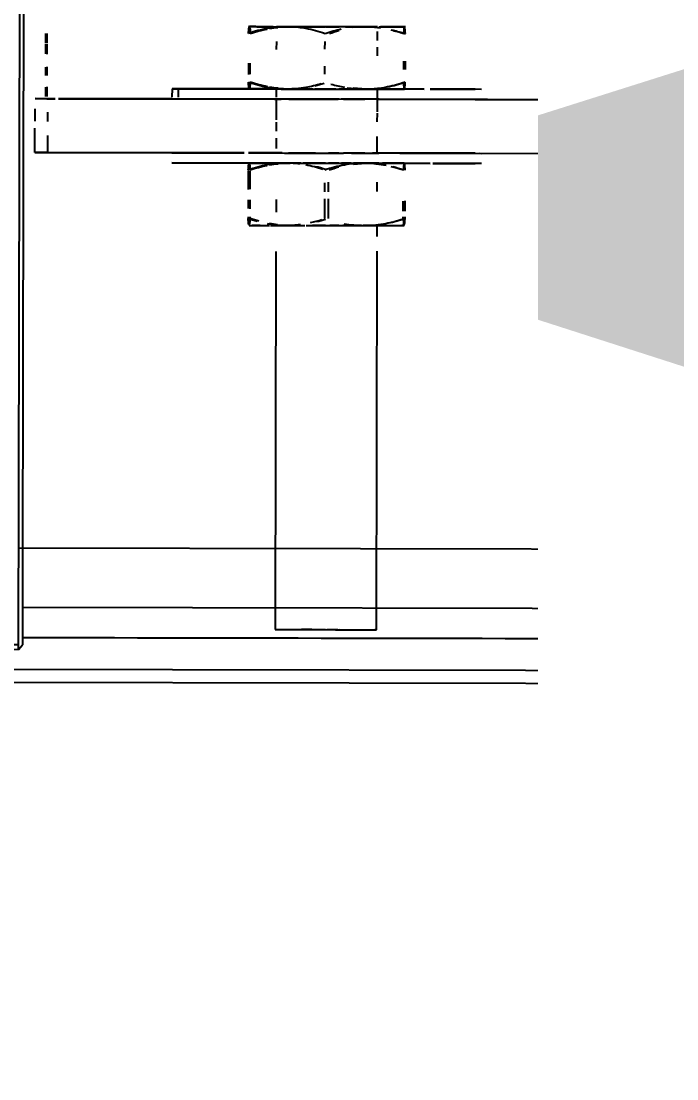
# Model space of a CAD drawing. Header units: metres. Extents: x -354 to -91, y 3 to 562.
# Drawn here: x -270.4336 to -270.2391, y 509.4097 to 509.7238 of the extents above; entities that cross this region are included whole.
import ezdxf

# ---------------------------------------------------------------- set-up
doc = ezdxf.new("R2010")
doc.units = ezdxf.units.M
for name, color, linetype, lineweight in [('A-ANNO-NOTE', 7, 'Continuous', 9), ('A-DETL-GENF', 7, 'Continuous', 9), ('A-GENM', 7, 'Continuous', 25)]:
    doc.layers.add(name, color=color, linetype=linetype, lineweight=lineweight)
doc.styles.add('Arial Narrow', font='ARIALN.TTF', dxfattribs={"height": 0.5})

# ---------------------------------------------------------------- blocks, each defined once
blk = doc.blocks.new('CappingBeam_RS39B_CB01A - CappingBeam_RS39B_CB01A-57939457-DRG-2873034 - CONSTRUCTION SEQUENCE STAGE A8')
at = {"layer": 'A-GENM', "color": 9, "true_color": 0xbebebe}
blk.add_open_spline([(98.7202, 36.09471), (98.75731, 35.95407), (98.79442, 35.81343), (98.83153, 35.6728)], degree=3, dxfattribs=at)
at = {"layer": 'A-GENM', "color": 253, "true_color": 0xa3a3a3}
blk.add_open_spline([(98.7202, 36.09471), (98.75731, 35.95407), (98.79442, 35.81343), (98.83153, 35.6728)], degree=3, dxfattribs=at)
blk = doc.blocks.new('Adaptive point Fascia Panel Bracket - Type T04-V8-DRG-2873034 - CONSTRUCTION SEQUENCE STAGE A8')
at = {"layer": 'A-GENM', "color": 253, "true_color": 0xa3a3a3}
for p, q in [((-1143.57871, 509.71729), (-1143.57871, 509.72007)), ((-1143.57837, 509.72009), (-1143.57837, 509.71729)), ((-1143.51857, 509.72214), (-1143.51801, 509.72213)), ((-1143.51195, 509.72212), (-1143.51857, 509.72214)), ((-1143.51801, 509.72213), (-1143.51015, 509.72212)), ((-1143.5103, 509.72212), (-1143.50986, 509.72212)), ((-1143.51029, 509.72212), (-1143.50813, 509.72212)), ((-1143.49585, 509.7221), (-1143.51015, 509.72212)), ((-1143.50986, 509.72212), (-1143.50844, 509.72212)), ((-1143.50844, 509.72212), (-1143.50612, 509.72211)), ((-1143.50307, 509.72211), (-1143.50612, 509.72211)), ((-1143.50313, 509.72211), (-1143.50571, 509.72211)), ((-1143.50568, 509.72211), (-1143.50311, 509.72211)), ((-1143.50568, 509.72211), (-1143.50307, 509.72211)), ((-1143.50307, 509.72211), (-1143.49948, 509.7221)), ((-1143.50252, 509.72211), (-1143.49951, 509.7221)), ((-1143.50252, 509.72211), (-1143.49948, 509.7221)), ((-1143.49951, 509.7221), (-1143.50252, 509.72211)), ((-1143.49586, 509.7221), (-1143.49889, 509.7221)), ((-1143.49887, 509.7221), (-1143.49586, 509.7221)), ((-1143.49887, 509.7221), (-1143.49585, 509.7221)), ((-1143.49586, 509.7221), (-1143.49887, 509.7221)), ((-1143.48179, 509.72207), (-1143.49585, 509.7221)), ((-1143.49031, 509.72209), (-1143.49578, 509.7221)), ((-1143.49498, 509.72209), (-1143.49171, 509.72209)), ((-1143.49169, 509.72209), (-1143.49481, 509.72209)), ((-1143.49474, 509.72209), (-1143.49172, 509.72209)), ((-1143.48807, 509.72208), (-1143.48491, 509.72208)), ((-1143.48752, 509.72208), (-1143.48491, 509.72208)), ((-1143.48487, 509.72208), (-1143.48752, 509.72208)), ((-1143.48485, 509.72208), (-1143.48747, 509.72208)), ((-1143.48247, 509.72207), (-1143.48491, 509.72208)), ((-1143.48447, 509.72208), (-1143.48215, 509.72207)), ((-1143.48215, 509.72207), (-1143.48447, 509.72208)), ((-1143.4803, 509.72207), (-1143.48215, 509.72207)), ((-1143.4803, 509.72207), (-1143.48089, 509.72207)), ((-1143.4803, 509.71799), (-1143.4803, 509.72074)), ((-1143.47993, 509.72207), (-1143.47258, 509.72205)), ((-1143.47258, 509.72205), (-1143.47936, 509.72207)), ((-1143.47514, 509.72206), (-1143.47869, 509.72206)), ((-1143.47321, 509.72206), (-1143.47562, 509.72206)), ((-1143.47296, 509.72205), (-1143.47514, 509.72206)), ((-1143.4723, 509.72205), (-1143.47321, 509.72206)), ((-1143.4723, 509.72205), (-1143.47296, 509.72205)), ((-1143.47202, 509.72205), (-1143.47258, 509.72205)), ((-1143.57872, 509.71403), (-1143.57871, 509.71706)), ((-1143.57837, 509.71706), (-1143.57838, 509.71401)), ((-1143.5103, 509.7177), (-1143.51031, 509.71534)), ((-1143.49587, 509.7154), (-1143.49586, 509.71774)), ((-1143.48031, 509.7135), (-1143.48031, 509.71602)), ((-1143.51859, 509.7113), (-1143.5186, 509.70791)), ((-1143.51804, 509.70799), (-1143.51803, 509.71128)), ((-1143.49588, 509.70804), (-1143.49587, 509.71037)), ((-1143.4726, 509.71184), (-1143.4726, 509.70942)), ((-1143.47204, 509.71184), (-1143.47204, 509.70939)), ((-1143.57873, 509.70759), (-1143.57872, 509.71011)), ((-1143.57839, 509.71016), (-1143.57839, 509.70759)), ((-1143.57874, 509.70137), (-1143.57873, 509.70419)), ((-1143.5784, 509.70424), (-1143.5784, 509.7014)), ((-1143.54126, 509.70368), (-1143.54127, 509.70121)), ((-1143.54126, 509.70368), (-1143.46645, 509.70354)), ((-1143.53937, 509.70367), (-1143.54126, 509.70368)), ((-1143.53938, 509.70121), (-1143.53937, 509.70367)), ((-1143.50975, 509.70362), (-1143.53937, 509.70367)), ((-1143.51833, 509.70364), (-1143.51767, 509.70363)), ((-1143.51832, 509.70364), (-1143.51742, 509.70363)), ((-1143.51193, 509.70362), (-1143.50724, 509.70362)), ((-1143.51083, 509.70362), (-1143.50891, 509.70362)), ((-1143.51083, 509.70362), (-1143.51021, 509.70362)), ((-1143.50973, 509.70362), (-1143.51033, 509.70362)), ((-1143.50616, 509.70361), (-1143.51033, 509.70362)), ((-1143.51033, 509.70362), (-1143.51033, 509.70116)), ((-1143.50816, 509.70362), (-1143.50973, 509.70362)), ((-1143.50724, 509.70362), (-1143.50175, 509.70361)), ((-1143.50652, 509.70361), (-1143.50336, 509.70361)), ((-1143.5031, 509.70361), (-1143.50616, 509.70361)), ((-1143.50574, 509.70361), (-1143.50313, 509.70361)), ((-1143.5031, 509.70361), (-1143.50571, 509.70361)), ((-1143.50314, 509.70361), (-1143.50571, 509.70361)), ((-1143.50336, 509.70361), (-1143.49965, 509.7036)), ((-1143.49951, 509.7036), (-1143.5031, 509.70361)), ((-1143.50257, 509.70361), (-1143.49953, 509.7036)), ((-1143.49951, 509.7036), (-1143.50255, 509.70361)), ((-1143.50175, 509.70361), (-1143.49581, 509.7036)), ((-1143.49564, 509.70359), (-1143.49891, 509.7036)), ((-1143.49565, 509.70359), (-1143.49891, 509.7036)), ((-1143.49581, 509.7036), (-1143.48984, 509.70358)), ((-1143.4927, 509.70359), (-1143.49564, 509.70359)), ((-1143.4881, 509.70358), (-1143.49175, 509.70359)), ((-1143.4881, 509.70358), (-1143.49114, 509.70359)), ((-1143.48984, 509.70358), (-1143.48425, 509.70357)), ((-1143.48495, 509.70358), (-1143.4881, 509.70358)), ((-1143.48495, 509.70358), (-1143.48756, 509.70358)), ((-1143.4825, 509.70357), (-1143.48495, 509.70358)), ((-1143.4846, 509.70358), (-1143.48207, 509.70357)), ((-1143.48218, 509.70357), (-1143.4845, 509.70358)), ((-1143.48033, 509.70357), (-1143.4825, 509.70357)), ((-1143.48076, 509.70357), (-1143.48218, 509.70357)), ((-1143.48033, 509.70357), (-1143.48076, 509.70357)), ((-1143.46645, 509.70354), (-1143.48033, 509.70357)), ((-1143.48033, 509.70057), (-1143.48033, 509.70357)), ((-1143.48028, 509.70357), (-1143.47983, 509.70357)), ((-1143.47941, 509.70357), (-1143.47566, 509.70356)), ((-1143.47566, 509.70356), (-1143.47324, 509.70356)), ((-1143.47517, 509.70356), (-1143.47299, 509.70355)), ((-1143.47324, 509.70356), (-1143.47233, 509.70355)), ((-1143.46468, 509.70354), (-1143.45128, 509.70352)), ((-1143.45128, 509.70352), (-1143.46468, 509.70354)), ((-1143.44939, 509.70351), (-1143.45128, 509.70352)), ((-1143.58189, 509.70075), (-1143.57819, 509.70074)), ((-1143.57592, 509.70074), (-1143.58189, 509.70075)), ((-1143.5784, 509.70074), (-1143.57874, 509.70074)), ((-1143.57592, 509.70074), (-1143.57874, 509.70074)), ((-1143.5784, 509.70074), (-1143.57592, 509.70074)), ((-1143.54127, 509.70068), (-1143.57493, 509.70074)), ((-1143.57493, 509.70074), (-1143.54127, 509.70068)), ((-1143.26196, 509.70018), (-1143.57493, 509.70074)), ((-1143.54127, 509.70068), (-1143.57493, 509.70074)), ((-1143.50973, 509.70062), (-1143.54127, 509.70068)), ((-1143.54127, 509.70068), (-1143.50973, 509.70062)), ((-1143.54127, 509.70068), (-1143.53938, 509.70067)), ((-1143.45129, 509.70052), (-1143.54127, 509.70068)), ((-1143.50973, 509.70062), (-1143.54127, 509.70068)), ((-1143.53938, 509.70067), (-1143.50973, 509.70062)), ((-1143.51022, 509.70062), (-1143.51083, 509.70062)), ((-1143.51033, 509.70018), (-1143.51035, 509.69445)), ((-1143.50859, 509.70062), (-1143.51022, 509.70062)), ((-1143.50663, 509.70061), (-1143.50604, 509.70061)), ((-1143.50527, 509.70061), (-1143.50357, 509.70061)), ((-1143.50133, 509.70061), (-1143.4987, 509.7006)), ((-1143.49164, 509.70059), (-1143.49966, 509.7006)), ((-1143.4987, 509.7006), (-1143.49586, 509.7006)), ((-1143.49197, 509.70059), (-1143.49481, 509.70059)), ((-1143.49481, 509.70059), (-1143.49197, 509.70059)), ((-1143.49481, 509.70059), (-1143.49197, 509.70059)), ((-1143.49197, 509.70059), (-1143.49481, 509.70059)), ((-1143.48208, 509.70057), (-1143.49111, 509.70059)), ((-1143.49033, 509.70059), (-1143.48802, 509.70058)), ((-1143.48802, 509.70058), (-1143.48622, 509.70058)), ((-1143.4871, 509.70058), (-1143.4854, 509.70058)), ((-1143.48622, 509.70058), (-1143.48507, 509.70058)), ((-1143.4854, 509.70058), (-1143.48436, 509.70057)), ((-1143.48507, 509.70058), (-1143.48463, 509.70058)), ((-1143.48404, 509.70057), (-1143.48463, 509.70058)), ((-1143.48436, 509.70057), (-1143.48404, 509.70057)), ((-1143.47984, 509.70057), (-1143.48208, 509.70057)), ((-1143.45129, 509.70052), (-1143.48034, 509.70057)), ((-1143.48034, 509.70057), (-1143.45129, 509.70052)), ((-1143.48034, 509.70057), (-1143.45129, 509.70052)), ((-1143.45129, 509.70052), (-1143.48034, 509.70057)), ((-1143.48034, 509.69679), (-1143.48033, 509.70031)), ((-1143.39164, 509.70041), (-1143.45129, 509.70052)), ((-1143.45129, 509.70052), (-1143.39164, 509.70041)), ((-1143.4494, 509.70051), (-1143.45129, 509.70052)), ((-1143.39164, 509.70041), (-1143.45129, 509.70052)), ((-1143.5819, 509.69408), (-1143.5819, 509.69776)), ((-1143.5782, 509.69677), (-1143.57821, 509.69396)), ((-1143.48035, 509.69385), (-1143.48034, 509.69643)), ((-1143.58192, 509.68475), (-1143.58191, 509.69198)), ((-1143.51035, 509.69375), (-1143.51035, 509.69112)), ((-1143.57821, 509.68984), (-1143.57822, 509.68474)), ((-1143.51035, 509.68899), (-1143.51036, 509.68599)), ((-1143.48036, 509.68457), (-1143.48035, 509.68947)), ((-1143.57822, 509.68474), (-1143.58192, 509.68475)), ((-1143.58192, 509.68475), (-1143.5198, 509.68464)), ((-1143.5413, 509.68468), (-1143.57811, 509.68474)), ((-1143.5413, 509.68468), (-1143.5198, 509.68464)), ((-1143.53941, 509.68467), (-1143.5413, 509.68468)), ((-1143.5198, 509.68464), (-1143.5413, 509.68468)), ((-1143.5198, 509.68464), (-1143.53941, 509.68467)), ((-1143.51853, 509.68464), (-1143.45132, 509.68452)), ((-1143.50963, 509.68462), (-1143.51853, 509.68464)), ((-1143.50963, 509.68462), (-1143.51853, 509.68464)), ((-1143.51853, 509.68464), (-1143.26199, 509.68418)), ((-1143.50607, 509.68461), (-1143.50665, 509.68461)), ((-1143.50655, 509.68461), (-1143.49969, 509.6846)), ((-1143.50559, 509.68461), (-1143.50316, 509.68461)), ((-1143.5036, 509.68461), (-1143.5053, 509.68461)), ((-1143.5024, 509.68461), (-1143.49957, 509.6846)), ((-1143.49873, 509.6846), (-1143.50136, 509.68461)), ((-1143.49969, 509.6846), (-1143.49167, 509.68459)), ((-1143.49874, 509.6846), (-1143.49568, 509.68459)), ((-1143.492, 509.68459), (-1143.49484, 509.68459)), ((-1143.492, 509.68459), (-1143.49484, 509.68459)), ((-1143.492, 509.68459), (-1143.49484, 509.68459)), ((-1143.48804, 509.68458), (-1143.49036, 509.68459)), ((-1143.48713, 509.68458), (-1143.48937, 509.68458)), ((-1143.48543, 509.68458), (-1143.48713, 509.68458)), ((-1143.48466, 509.68458), (-1143.48509, 509.68458)), ((-1143.48466, 509.68458), (-1143.48407, 509.68457)), ((-1143.48407, 509.68457), (-1143.48439, 509.68457)), ((-1143.45132, 509.68452), (-1143.48037, 509.68457)), ((-1143.45132, 509.68452), (-1143.48037, 509.68457)), ((-1143.48031, 509.68457), (-1143.47986, 509.68457)), ((-1143.45132, 509.68452), (-1143.44943, 509.68451)), ((-1143.39133, 509.68441), (-1143.45, 509.68451)), ((-1143.41138, 509.68445), (-1143.42938, 509.68448)), ((-1143.41138, 509.68445), (-1143.42938, 509.68448)), ((-1143.42057, 509.68446), (-1143.42019, 509.68446)), ((-1143.5413, 509.68168), (-1143.53941, 509.68167)), ((-1143.46468, 509.68154), (-1143.5413, 509.68168)), ((-1143.53941, 509.68167), (-1143.50977, 509.68162)), ((-1143.51865, 509.6794), (-1143.51866, 509.67378)), ((-1143.5181, 509.67389), (-1143.51809, 509.67935)), ((-1143.51025, 509.68162), (-1143.51086, 509.68162)), ((-1143.51037, 509.68162), (-1143.50851, 509.68162)), ((-1143.51036, 509.68162), (-1143.50977, 509.68162)), ((-1143.50851, 509.68162), (-1143.5062, 509.68161)), ((-1143.49957, 509.6816), (-1143.50235, 509.68161)), ((-1143.50234, 509.68161), (-1143.49958, 509.6816)), ((-1143.50233, 509.68161), (-1143.49955, 509.6816)), ((-1143.49569, 509.68159), (-1143.49969, 509.6816)), ((-1143.49569, 509.68159), (-1143.4987, 509.6816)), ((-1143.49868, 509.6816), (-1143.49568, 509.68159)), ((-1143.49569, 509.68159), (-1143.49868, 509.6816)), ((-1143.4948, 509.68159), (-1143.49179, 509.68159)), ((-1143.49178, 509.68159), (-1143.4948, 509.68159)), ((-1143.49176, 509.68159), (-1143.4948, 509.68159)), ((-1143.49097, 509.68159), (-1143.48814, 509.68158)), ((-1143.4881, 509.68158), (-1143.49096, 509.68159)), ((-1143.49095, 509.68159), (-1143.48811, 509.68158)), ((-1143.48743, 509.68158), (-1143.48499, 509.68158)), ((-1143.48741, 509.68158), (-1143.48495, 509.68158)), ((-1143.48492, 509.68158), (-1143.48737, 509.68158)), ((-1143.48492, 509.68158), (-1143.48734, 509.68158)), ((-1143.47987, 509.68157), (-1143.48211, 509.68157)), ((-1143.48032, 509.68157), (-1143.48178, 509.68157)), ((-1143.4808, 509.68157), (-1143.46468, 509.68154)), ((-1143.47987, 509.68157), (-1143.48032, 509.68157)), ((-1143.47237, 509.68155), (-1143.47877, 509.68156)), ((-1143.4639, 509.68154), (-1143.45132, 509.68152)), ((-1143.45132, 509.68152), (-1143.4639, 509.68154)), ((-1143.44943, 509.68151), (-1143.45132, 509.68152)), ((-1143.49482, 509.67311), (-1143.49482, 509.67595)), ((-1143.48038, 509.6732), (-1143.48038, 509.67592)), ((-1143.49594, 509.6731), (-1143.49594, 509.67578)), ((-1143.51866, 509.67074), (-1143.51867, 509.66814)), ((-1143.51811, 509.66802), (-1143.5181, 509.67075)), ((-1143.51039, 509.67084), (-1143.51039, 509.66704)), ((-1143.49595, 509.66567), (-1143.49594, 509.67102)), ((-1143.49484, 509.66515), (-1143.49483, 509.67103)), ((-1143.47268, 509.66731), (-1143.47267, 509.67031)), ((-1143.47212, 509.66739), (-1143.47211, 509.67046)), ((-1143.51867, 509.66567), (-1143.51867, 509.66519)), ((-1143.51811, 509.66519), (-1143.51811, 509.66567)), ((-1143.49596, 509.66515), (-1143.49595, 509.66567)), ((-1143.47268, 509.66511), (-1143.47268, 509.66567)), ((-1143.47212, 509.66511), (-1143.47212, 509.66567)), ((-1143.5184, 509.66314), (-1143.51749, 509.66313)), ((-1143.51556, 509.66313), (-1143.51238, 509.66312)), ((-1143.51507, 509.66313), (-1143.51245, 509.66312)), ((-1143.50623, 509.66311), (-1143.5104, 509.66312)), ((-1143.50732, 509.66312), (-1143.50183, 509.66311)), ((-1143.50317, 509.66311), (-1143.50623, 509.66311)), ((-1143.49572, 509.66309), (-1143.49959, 509.6631)), ((-1143.49833, 509.6631), (-1143.49572, 509.66309)), ((-1143.49572, 509.66309), (-1143.49832, 509.6631)), ((-1143.49588, 509.6631), (-1143.48992, 509.66308)), ((-1143.49443, 509.66309), (-1143.49179, 509.66309)), ((-1143.48992, 509.66308), (-1143.48432, 509.66307)), ((-1143.48502, 509.66308), (-1143.48818, 509.66308)), ((-1143.48403, 509.66307), (-1143.47948, 509.66307)), ((-1143.48041, 509.65982), (-1143.4804, 509.66292)), ((-1143.4788, 509.66306), (-1143.47525, 509.66306)), ((-1143.47573, 509.66306), (-1143.47331, 509.66306)), ((-1143.47525, 509.66306), (-1143.47306, 509.66305)), ((-1143.51041, 509.65532), (-1143.51061, 509.54312)), ((-1143.48061, 509.54307), (-1143.48041, 509.6555)), ((-1143.51061, 509.54312), (-1143.51002, 509.54312)), ((-1143.51002, 509.54312), (-1143.50844, 509.54312)), ((-1143.506, 509.54311), (-1143.50343, 509.54311)), ((-1143.49919, 509.5431), (-1143.49593, 509.5431)), ((-1143.4953, 509.54309), (-1143.49202, 509.54309)), ((-1143.49143, 509.54309), (-1143.48836, 509.54308)), ((-1143.48784, 509.54308), (-1143.48519, 509.54308)), ((-1143.48479, 509.54308), (-1143.48247, 509.54307)), ((-1143.48247, 509.54307), (-1143.48105, 509.54307))]:
    blk.add_line(p, q, dxfattribs=at)
for centre, major_axis, start_param, end_param in [((-1143.4953, 509.72209), (-0.023, 0.00004), 6.283184, 6.523973), ((-1143.4953, 509.72209), (-0.023, 0.00004), 6.000373, 6.262171), ((-1143.4953, 509.72209), (-0.023, 0.00004), 0.240786, 0.502585), ((-1143.4953, 509.72209), (-0.023, 0.00004), 5.738573, 6.000374), ((-1143.4953, 509.72209), (-0.023, 0.00004), 0.502586, 0.764384), ((-1143.4953, 509.72209), (-0.023, 0.00004), 5.476774, 5.738576), ((-1143.4953, 509.72209), (-0.015, 0.00003), 0, 0.240786), ((-1143.4953, 509.72209), (-0.015, 0.00003), 5.738573, 6.262176), ((-1143.4953, 509.72209), (-0.023, 0.00004), 0.861896, 1.026186), ((-1143.4953, 509.72209), (-0.015, 0.00003), 0.240786, 0.502585), ((-1143.4953, 509.72209), (-0.015, 0.00003), 0.502586, 0.764383), ((-1143.4953, 509.72209), (-0.023, 0.00004), 1.026185, 1.287984), ((-1143.4953, 509.72209), (-0.015, 0.00003), 0.764379, 1.026185), ((-1143.4953, 509.72209), (-0.015, 0.00003), 5.260258, 5.476773), ((-1143.4953, 509.72209), (-0.015, 0.00003), 1.026185, 1.287982), ((-1143.4953, 509.72209), (-0.023, 0.00004), 1.287984, 1.546485), ((-1143.4953, 509.72209), (-0.015, 0.00003), 1.287983, 1.533358), ((-1143.4953, 509.72209), (-0.015, 0.00003), 1.287984, 1.533358), ((-1143.4953, 509.72209), (-0.015, 0.00003), 1.549783, 1.811583), ((-1143.4953, 509.72209), (-0.015, 0.00003), 1.549783, 1.811582), ((-1143.4953, 509.72209), (-0.015, 0.00003), 4.470758, 4.691376), ((-1143.4953, 509.72209), (-0.023, 0.00004), 1.811583, 2.073382), ((-1143.4953, 509.72209), (-0.015, 0.00003), 2.073382, 2.335183), ((-1143.4953, 509.72209), (-0.015, 0.00003), 3.94416, 4.167777), ((-1143.4953, 509.72209), (-0.015, 0.00003), 2.335182, 2.596981), ((-1143.4953, 509.72209), (-0.023, 0.00004), 2.073382, 2.204905), ((-1143.4953, 509.72209), (-0.015, 0.00003), 2.596985, 2.85878), ((-1143.4953, 509.72209), (-0.015, 0.00003), 2.596981, 2.858775), ((-1143.4953, 509.72209), (-0.015, 0.00003), 3.141595, 3.644178), ((-1143.4953, 509.72209), (-0.015, 0.00003), 2.858777, 3.12058), ((-1143.4953, 509.72209), (-0.023, 0.00004), 2.335181, 2.596981), ((-1143.49533, 509.70359), (-0.023, 0.00004), 0.240784, 0.502586), ((-1143.49533, 509.70359), (-0.023, 0.00004), 5.738574, 6.000373), ((-1143.49533, 509.70359), (-0.023, 0.00004), 0.502584, 0.764385), ((-1143.49533, 509.70359), (-0.023, 0.00004), 5.476774, 5.738573), ((-1143.49533, 509.70359), (-0.0155, 0.00003), 5.738572, 6.000373), ((-1143.49533, 509.70359), (-0.0155, 0.00003), 0.50258, 0.764385), ((-1143.49533, 509.70359), (-0.023, 0.00004), 5.060184, 5.182331), ((-1143.49533, 509.70359), (-0.015, 0.00003), 4.996866, 5.214978), ((-1143.49533, 509.70359), (-0.0155, 0.00003), 1.287984, 1.549783), ((-1143.49533, 509.70359), (-0.015, 0.00003), 1.287984, 1.549783), ((-1143.49533, 509.70359), (-0.023, 0.00004), 4.726401, 4.869488), ((-1143.49533, 509.70359), (-0.0155, 0.00003), 4.733091, 4.945414), ((-1143.49533, 509.70359), (-0.0155, 0.00003), 1.549783, 1.741297), ((-1143.49533, 509.70359), (-0.0155, 0.00003), 1.811584, 2.073382), ((-1143.49533, 509.70359), (-0.015, 0.00003), 4.207637, 4.429576), ((-1143.49533, 509.70359), (-0.0155, 0.00003), 4.224653, 4.429577), ((-1143.49533, 509.70359), (-0.0155, 0.00003), 2.073383, 2.335181), ((-1143.49533, 509.70359), (-0.015, 0.00003), 3.944164, 4.167776), ((-1143.49533, 509.70359), (-0.023, 0.00004), 4.240854, 4.365148), ((-1143.49533, 509.70359), (-0.0155, 0.00003), 3.972851, 4.167777), ((-1143.49533, 509.70359), (-0.023, 0.00004), 2.073385, 2.335181), ((-1143.49533, 509.70359), (-0.0155, 0.00003), 2.596981, 3.12058), ((-1143.49533, 509.70359), (-0.0155, 0.00003), 3.382379, 3.644178), ((-1143.49533, 509.70359), (-0.023, 0.00004), 3.644178, 3.905978), ((-1143.49533, 509.70359), (-0.023, 0.00004), 3.141591, 3.382379), ((-1143.49533, 509.70059), (-0.0155, 0.00003), 0, 0.502589), ((-1143.49563, 509.70059), (-0.011, 0.00002), 6.283181, 6.523972), ((-1143.49533, 509.70059), (-0.0155, 0.00003), 0.764385, 1.287982), ((-1143.49563, 509.70059), (-0.011, 0.00002), 0.240801, 0.502586), ((-1143.49504, 509.70059), (-0.011, 0.00002), 6.000365, 6.262172), ((-1143.49533, 509.70059), (-0.0155, 0.00003), 5.239463, 5.455311), ((-1143.49504, 509.70059), (-0.011, 0.00002), 5.738577, 6.000373), ((-1143.49504, 509.70059), (-0.011, 0.00002), 5.476777, 5.738573), ((-1143.49563, 509.70059), (-0.011, 0.00002), 0.764389, 1.026185), ((-1143.49533, 509.70059), (-0.0155, 0.00003), 4.987177, 5.206252), ((-1143.49504, 509.70059), (-0.011, 0.00002), 5.214973, 5.476774), ((-1143.49533, 509.70059), (-0.0155, 0.00003), 4.733091, 4.953174), ((-1143.49563, 509.70059), (-0.011, 0.00002), 1.549783, 1.811583), ((-1143.49533, 509.70059), (-0.0155, 0.00003), 4.478562, 4.691376), ((-1143.49504, 509.70059), (-0.011, 0.00002), 4.429576, 4.691376), ((-1143.49533, 509.70059), (-0.0155, 0.00003), 4.224656, 4.429577), ((-1143.49504, 509.70059), (-0.011, 0.00002), 3.905977, 4.167777), ((-1143.49533, 509.70059), (-0.0155, 0.00003), 3.972854, 4.167776), ((-1143.49533, 509.70059), (-0.0155, 0.00003), 3.382379, 3.644173), ((-1143.49533, 509.70059), (-0.0155, 0.00003), 3.141593, 3.382382), ((-1143.49536, 509.68459), (-0.0155, 0.00003), 0.000002, 0.240786), ((-1143.49536, 509.68459), (-0.0155, 0.00003), 6.00038, 6.262172), ((-1143.49536, 509.68459), (-0.0155, 0.00003), 0.240792, 0.764385), ((-1143.49536, 509.68459), (-0.0155, 0.00003), 5.738565, 6.000373), ((-1143.49566, 509.68459), (-0.011, 0.00002), 0, 0.240783), ((-1143.49566, 509.68459), (-0.011, 0.00002), 0.240786, 0.502586), ((-1143.49507, 509.68459), (-0.011, 0.00002), 5.476774, 6.262161), ((-1143.49566, 509.68459), (-0.011, 0.00002), 0.764385, 1.026182), ((-1143.49507, 509.68459), (-0.011, 0.00002), 5.214975, 5.476781), ((-1143.49566, 509.68459), (-0.011, 0.00002), 1.287984, 1.549783), ((-1143.49566, 509.68459), (-0.011, 0.00002), 1.549783, 1.811581), ((-1143.49536, 509.68459), (-0.0155, 0.00003), 4.478564, 4.679951), ((-1143.49566, 509.68459), (-0.011, 0.00002), 1.811583, 2.07339), ((-1143.49566, 509.68459), (-0.011, 0.00002), 2.335181, 2.596988), ((-1143.49536, 509.68459), (-0.0155, 0.00003), 2.073383, 3.12058), ((-1143.49536, 509.68459), (-0.0155, 0.00003), 3.972853, 4.167777), ((-1143.49566, 509.68459), (-0.011, 0.00002), 2.596981, 2.858779), ((-1143.49507, 509.68459), (-0.011, 0.00002), 3.382379, 3.644167), ((-1143.49536, 509.68459), (-0.0155, 0.00003), 3.382372, 3.644178), ((-1143.42038, 509.68446), (-0.009, 0.00002), 3.12058, 6.262147), ((-1143.49537, 509.68159), (-0.023, 0.00004), 6.283184, 7.309371), ((-1143.49537, 509.68159), (-0.023, 0.00004), 5.476774, 6.262172), ((-1143.49537, 509.68159), (-0.0155, 0.00003), 0, 0.502585), ((-1143.49537, 509.68159), (-0.0155, 0.00003), 5.738573, 6.000372), ((-1143.49537, 509.68159), (-0.015, 0.00003), 5.738584, 6.000373), ((-1143.49537, 509.68159), (-0.0155, 0.00003), 0.502586, 0.764386), ((-1143.49537, 509.68159), (-0.023, 0.00004), 1.132612, 1.811584), ((-1143.49537, 509.68159), (-0.0155, 0.00003), 1.026185, 1.287983), ((-1143.49537, 509.68159), (-0.015, 0.00003), 1.026184, 1.287984), ((-1143.49537, 509.68159), (-0.015, 0.00003), 1.287986, 1.549783), ((-1143.49537, 509.68159), (-0.015, 0.00003), 4.733775, 4.935223), ((-1143.49537, 509.68159), (-0.0155, 0.00003), 1.549783, 1.811582), ((-1143.49537, 509.68159), (-0.015, 0.00003), 1.549783, 1.811583), ((-1143.49537, 509.68159), (-0.015, 0.00003), 4.470759, 4.674448), ((-1143.49537, 509.68159), (-0.015, 0.00003), 1.811584, 2.073382), ((-1143.49537, 509.68159), (-0.0155, 0.00003), 1.811583, 2.073382), ((-1143.49537, 509.68159), (-0.023, 0.00004), 1.811583, 2.07338), ((-1143.49537, 509.68159), (-0.015, 0.00003), 2.073383, 2.335181), ((-1143.49537, 509.68159), (-0.0155, 0.00003), 2.073382, 2.335179), ((-1143.49537, 509.68159), (-0.015, 0.00003), 2.335179, 2.596981), ((-1143.49537, 509.68159), (-0.0155, 0.00003), 2.335181, 2.596986), ((-1143.49537, 509.68159), (-0.015, 0.00003), 3.644182, 3.905978), ((-1143.49537, 509.68159), (-0.023, 0.00004), 2.073382, 3.120585), ((-1143.49537, 509.68159), (-0.015, 0.00003), 2.596984, 2.85878), ((-1143.49537, 509.68159), (-0.015, 0.00003), 3.382376, 3.644178), ((-1143.49537, 509.68159), (-0.015, 0.00003), 2.858783, 3.12058), ((-1143.49537, 509.68159), (-0.015, 0.00003), 3.141608, 3.382379), ((-1143.4954, 509.66309), (-0.023, 0.00004), 0.000007, 0.240786), ((-1143.4954, 509.66309), (-0.023, 0.00004), 0.24078, 0.502586), ((-1143.4954, 509.66309), (-0.023, 0.00004), 5.738579, 6.000373), ((-1143.4954, 509.66309), (-0.023, 0.00004), 0.764383, 1.026185), ((-1143.4954, 509.66309), (-0.015, 0.00003), 6.000373, 6.262181), ((-1143.4954, 509.66309), (-0.015, 0.00003), 5.738573, 6.000366), ((-1143.4954, 509.66309), (-0.023, 0.00004), 1.303364, 1.549783), ((-1143.4954, 509.66309), (-0.015, 0.00003), 1.549783, 1.811582), ((-1143.4954, 509.66309), (-0.015, 0.00003), 4.470758, 4.64724), ((-1143.4954, 509.66309), (-0.015, 0.00003), 1.811583, 2.073386), ((-1143.4954, 509.66309), (-0.015, 0.00003), 4.207637, 4.38623), ((-1143.4954, 509.66309), (-0.015, 0.00003), 3.644178, 3.905975), ((-1143.4954, 509.66309), (-0.015, 0.00003), 2.596981, 3.120589), ((-1143.4954, 509.66309), (-0.015, 0.00003), 3.382379, 3.644176), ((-1143.4954, 509.66309), (-0.015, 0.00003), 3.141593, 3.382375), ((-1143.4954, 509.66309), (-0.023, 0.00004), 2.335183, 2.596981), ((-1143.4954, 509.66309), (-0.023, 0.00004), 2.85878, 3.12058), ((-1143.4954, 509.66309), (-0.023, 0.00004), 3.141589, 3.382379), ((-1143.49561, 509.54309), (-0.015, 0.00003), 6.283184, 9.403765), ((-1143.49561, 509.54309), (-0.015, 0.00003), 4.996866, 5.214975), ((-1143.49561, 509.54309), (-0.015, 0.00003), 3.141597, 3.382379)]:
    blk.add_ellipse(centre, major_axis=major_axis, ratio=0.000001, start_param=start_param, end_param=end_param, dxfattribs=at)
for points in [[(-1143.51857, 509.72008), (-1143.51853, 509.72074), (-1143.51848, 509.72125), (-1143.51843, 509.72159)], [(-1143.51292, 509.72158), (-1143.51481, 509.72124), (-1143.5167, 509.72074), (-1143.51857, 509.72008)], [(-1143.51843, 509.72159), (-1143.51839, 509.72191), (-1143.51834, 509.72209), (-1143.5183, 509.72213)], [(-1143.5183, 509.72213), (-1143.5183, 509.72213), (-1143.51829, 509.72213), (-1143.51829, 509.72214)], [(-1143.51829, 509.72214), (-1143.51824, 509.72211), (-1143.5182, 509.72193), (-1143.51815, 509.72159)], [(-1143.51815, 509.72159), (-1143.51811, 509.72125), (-1143.51806, 509.72074), (-1143.51802, 509.72008)], [(-1143.51802, 509.72008), (-1143.51635, 509.72065), (-1143.51467, 509.7211), (-1143.51299, 509.72143)], [(-1143.50901, 509.72205), (-1143.51032, 509.72197), (-1143.51162, 509.72181), (-1143.51292, 509.72158)], [(-1143.51222, 509.72158), (-1143.51144, 509.72171), (-1143.51065, 509.72183), (-1143.50987, 509.72191)], [(-1143.50151, 509.72156), (-1143.50291, 509.72181), (-1143.50432, 509.72198), (-1143.50573, 509.72206)], [(-1143.49586, 509.72004), (-1143.49773, 509.72071), (-1143.49962, 509.72121), (-1143.50151, 509.72156)], [(-1143.49107, 509.72135), (-1143.49267, 509.72102), (-1143.49427, 509.72059), (-1143.49586, 509.72004)], [(-1143.49457, 509.7201), (-1143.49362, 509.72043), (-1143.49267, 509.72071), (-1143.49173, 509.72096)], [(-1143.48422, 509.72207), (-1143.48539, 509.72206), (-1143.48657, 509.72199), (-1143.48774, 509.72187)], [(-1143.47939, 509.72168), (-1143.4806, 509.72186), (-1143.48182, 509.72198), (-1143.48304, 509.72204)], [(-1143.47258, 509.72), (-1143.47379, 509.72042), (-1143.475, 509.72077), (-1143.47622, 509.72107)], [(-1143.47568, 509.72109), (-1143.47446, 509.72079), (-1143.47324, 509.72043), (-1143.47203, 509.72)], [(-1143.47244, 509.72151), (-1143.47249, 509.72116), (-1143.47254, 509.72066), (-1143.47258, 509.72)], [(-1143.4723, 509.72205), (-1143.47235, 509.72203), (-1143.47239, 509.72185), (-1143.47244, 509.72151)], [(-1143.47229, 509.72205), (-1143.47229, 509.72205), (-1143.4723, 509.72205), (-1143.4723, 509.72205)], [(-1143.47216, 509.72151), (-1143.4722, 509.72183), (-1143.47225, 509.72201), (-1143.47229, 509.72205)], [(-1143.47203, 509.72), (-1143.47207, 509.72066), (-1143.47212, 509.72116), (-1143.47216, 509.72151)], [(-1143.5186, 509.70569), (-1143.51672, 509.70502), (-1143.51484, 509.70452), (-1143.51295, 509.70417)], [(-1143.51846, 509.70418), (-1143.51851, 509.70452), (-1143.51855, 509.70503), (-1143.5186, 509.70569)], [(-1143.51833, 509.70364), (-1143.51838, 509.70368), (-1143.51842, 509.70386), (-1143.51846, 509.70418)], [(-1143.51818, 509.70418), (-1143.51823, 509.70384), (-1143.51828, 509.70366), (-1143.51832, 509.70364)], [(-1143.51804, 509.70569), (-1143.51809, 509.70503), (-1143.51814, 509.70452), (-1143.51818, 509.70418)], [(-1143.51295, 509.7043), (-1143.51465, 509.70464), (-1143.51635, 509.7051), (-1143.51804, 509.70569)], [(-1143.51295, 509.70417), (-1143.51105, 509.70383), (-1143.50915, 509.70364), (-1143.50724, 509.70362)], [(-1143.50976, 509.70382), (-1143.51059, 509.7039), (-1143.51142, 509.70402), (-1143.51225, 509.70417)], [(-1143.50724, 509.70362), (-1143.50534, 509.70363), (-1143.50343, 509.70381), (-1143.50154, 509.70415)], [(-1143.50154, 509.70415), (-1143.50003, 509.70442), (-1143.49851, 509.7048), (-1143.49701, 509.70527)], [(-1143.49612, 509.70521), (-1143.49704, 509.70493), (-1143.49797, 509.70469), (-1143.4989, 509.70448)], [(-1143.49409, 509.70507), (-1143.49276, 509.70468), (-1143.49143, 509.70437), (-1143.49009, 509.70413)], [(-1143.48425, 509.70357), (-1143.48229, 509.70359), (-1143.48035, 509.70377), (-1143.47841, 509.70411)], [(-1143.47771, 509.70411), (-1143.47858, 509.70395), (-1143.47945, 509.70383), (-1143.48033, 509.70374)], [(-1143.47797, 509.70419), (-1143.47617, 509.70453), (-1143.47439, 509.705), (-1143.47261, 509.70561)], [(-1143.47205, 509.70561), (-1143.47383, 509.70498), (-1143.47561, 509.7045), (-1143.4774, 509.70417)], [(-1143.47261, 509.70561), (-1143.47256, 509.70495), (-1143.47252, 509.70444), (-1143.47247, 509.7041)], [(-1143.47247, 509.7041), (-1143.47243, 509.70376), (-1143.47238, 509.70358), (-1143.47233, 509.70355)], [(-1143.47232, 509.70356), (-1143.47228, 509.7036), (-1143.47224, 509.70378), (-1143.47219, 509.7041)], [(-1143.47219, 509.7041), (-1143.47215, 509.70444), (-1143.4721, 509.70494), (-1143.47205, 509.70561)], [(-1143.51832, 509.70364), (-1143.51833, 509.70364), (-1143.51833, 509.70364), (-1143.51833, 509.70364)], [(-1143.50309, 509.7038), (-1143.50396, 509.70371), (-1143.50483, 509.70365), (-1143.50571, 509.70363)], [(-1143.48932, 509.704), (-1143.48764, 509.70374), (-1143.48595, 509.7036), (-1143.48425, 509.70357)], [(-1143.48495, 509.70363), (-1143.4858, 509.70368), (-1143.48665, 509.70376), (-1143.4875, 509.70387)], [(-1143.47233, 509.70355), (-1143.47233, 509.70356), (-1143.47233, 509.70356), (-1143.47232, 509.70356)], [(-1143.51865, 509.67958), (-1143.5186, 509.68024), (-1143.51855, 509.68075), (-1143.5185, 509.68109)], [(-1143.51299, 509.68108), (-1143.51488, 509.68074), (-1143.51677, 509.68024), (-1143.51865, 509.67958)], [(-1143.5185, 509.68109), (-1143.51846, 509.68141), (-1143.51842, 509.68159), (-1143.51837, 509.68163)], [(-1143.51837, 509.68163), (-1143.51837, 509.68163), (-1143.51837, 509.68163), (-1143.51836, 509.68164)], [(-1143.51836, 509.68164), (-1143.51832, 509.68161), (-1143.51827, 509.68143), (-1143.51822, 509.68109)], [(-1143.51822, 509.68109), (-1143.51818, 509.68075), (-1143.51813, 509.68024), (-1143.51809, 509.67958)], [(-1143.51809, 509.67958), (-1143.51642, 509.68015), (-1143.51474, 509.6806), (-1143.51306, 509.68093)], [(-1143.50728, 509.68162), (-1143.50919, 509.6816), (-1143.51109, 509.68142), (-1143.51299, 509.68108)], [(-1143.51229, 509.68108), (-1143.51145, 509.68123), (-1143.5106, 509.68134), (-1143.50975, 509.68143)], [(-1143.50335, 509.68134), (-1143.50466, 509.6815), (-1143.50597, 509.6816), (-1143.50728, 509.68162)], [(-1143.49649, 509.67973), (-1143.49818, 509.68031), (-1143.49988, 509.68075), (-1143.50158, 509.68106)], [(-1143.49865, 509.68065), (-1143.49766, 509.68042), (-1143.49667, 509.68015), (-1143.49568, 509.67983)], [(-1143.49013, 509.68104), (-1143.49207, 509.6807), (-1143.49401, 509.6802), (-1143.49593, 509.67954)], [(-1143.49464, 509.6796), (-1143.49369, 509.67993), (-1143.49275, 509.68021), (-1143.4918, 509.68046)], [(-1143.48429, 509.68157), (-1143.48625, 509.68156), (-1143.48819, 509.68138), (-1143.49013, 509.68104)], [(-1143.48743, 509.6813), (-1143.48662, 509.6814), (-1143.4858, 509.68148), (-1143.48499, 509.68152)], [(-1143.47845, 509.68102), (-1143.48039, 509.68136), (-1143.48233, 509.68155), (-1143.48429, 509.68157)], [(-1143.48081, 509.68144), (-1143.47979, 509.68134), (-1143.47877, 509.6812), (-1143.47775, 509.68102)], [(-1143.47286, 509.67957), (-1143.47398, 509.67995), (-1143.4751, 509.68028), (-1143.47622, 509.68055)], [(-1143.47575, 509.68059), (-1143.47467, 509.68033), (-1143.47359, 509.68001), (-1143.47252, 509.67964)], [(-1143.47251, 509.68101), (-1143.47256, 509.68066), (-1143.47261, 509.68016), (-1143.47266, 509.6795)], [(-1143.47237, 509.68155), (-1143.47242, 509.68153), (-1143.47247, 509.68135), (-1143.47251, 509.68101)], [(-1143.47236, 509.68155), (-1143.47237, 509.68155), (-1143.47237, 509.68155), (-1143.47237, 509.68155)], [(-1143.47223, 509.68101), (-1143.47228, 509.68133), (-1143.47232, 509.68151), (-1143.47236, 509.68155)], [(-1143.4721, 509.6795), (-1143.47214, 509.68016), (-1143.47219, 509.68066), (-1143.47223, 509.68101)], [(-1143.51867, 509.66519), (-1143.5178, 509.66488), (-1143.51692, 509.6646), (-1143.51604, 509.66436)], [(-1143.51853, 509.66368), (-1143.51858, 509.66402), (-1143.51863, 509.66453), (-1143.51867, 509.66519)], [(-1143.51841, 509.66314), (-1143.51845, 509.66318), (-1143.51849, 509.66336), (-1143.51853, 509.66368)], [(-1143.51825, 509.66368), (-1143.5183, 509.66334), (-1143.51835, 509.66316), (-1143.5184, 509.66314)], [(-1143.51811, 509.66519), (-1143.51816, 509.66453), (-1143.51821, 509.66402), (-1143.51825, 509.66368)], [(-1143.51547, 509.66438), (-1143.51635, 509.66461), (-1143.51723, 509.66488), (-1143.51811, 509.66519)], [(-1143.51302, 509.66367), (-1143.51164, 509.66342), (-1143.51027, 509.66325), (-1143.50888, 509.66317)], [(-1143.50997, 509.66333), (-1143.51076, 509.66342), (-1143.51154, 509.66353), (-1143.51232, 509.66367)], [(-1143.50732, 509.66312), (-1143.50593, 509.66313), (-1143.50455, 509.66323), (-1143.50318, 509.66341)], [(-1143.50016, 509.66394), (-1143.49904, 509.66419), (-1143.49791, 509.6645), (-1143.49679, 509.66487)], [(-1143.49571, 509.66486), (-1143.49658, 509.66458), (-1143.49745, 509.66434), (-1143.49833, 509.66413)], [(-1143.49016, 509.66363), (-1143.48829, 509.6633), (-1143.48642, 509.66311), (-1143.48453, 509.66308)], [(-1143.48432, 509.66307), (-1143.48237, 509.66309), (-1143.48042, 509.66327), (-1143.47848, 509.66361)], [(-1143.47778, 509.66361), (-1143.47879, 509.66343), (-1143.47981, 509.66329), (-1143.48083, 509.6632)], [(-1143.47848, 509.66361), (-1143.47761, 509.66376), (-1143.47675, 509.66395), (-1143.47588, 509.66416)], [(-1143.47518, 509.66418), (-1143.47604, 509.66396), (-1143.47691, 509.66377), (-1143.47778, 509.66361)], [(-1143.47534, 509.6643), (-1143.47445, 509.66454), (-1143.47356, 509.66481), (-1143.47268, 509.66511)], [(-1143.47212, 509.66511), (-1143.47301, 509.6648), (-1143.47389, 509.66452), (-1143.47478, 509.66428)], [(-1143.47268, 509.66511), (-1143.47264, 509.66445), (-1143.47259, 509.66394), (-1143.47255, 509.6636)], [(-1143.47255, 509.6636), (-1143.4725, 509.66326), (-1143.47245, 509.66308), (-1143.47241, 509.66305)], [(-1143.4724, 509.66306), (-1143.47235, 509.6631), (-1143.47231, 509.66328), (-1143.47226, 509.6636)], [(-1143.47226, 509.6636), (-1143.47222, 509.66394), (-1143.47217, 509.66444), (-1143.47212, 509.66511)], [(-1143.5184, 509.66314), (-1143.5184, 509.66314), (-1143.5184, 509.66314), (-1143.51841, 509.66314)], [(-1143.47241, 509.66305), (-1143.4724, 509.66306), (-1143.4724, 509.66306), (-1143.4724, 509.66306)]]:
    blk.add_open_spline(points, degree=3, dxfattribs=at)
blk = doc.blocks.new('SCR_NW_1 - SCR_NW_1-66978933-DRG-2873034 - CONSTRUCTION SEQUENCE STAGE A8')
at = {"layer": 'A-GENM', "color": 253, "true_color": 0xa3a3a3}
for p, q in [((1.12471, -0.00001), (0.00055, 0)), ((0, -0.00396), (1.12473, -0.00396))]:
    blk.add_line(p, q, dxfattribs=at)
blk = doc.blocks.new('PLATE ph - PLATE ph-V40-DRG-2873034 - CONSTRUCTION SEQUENCE STAGE A8')
at = {"layer": 'A-GENM', "color": 253, "true_color": 0xa3a3a3}
for p, q in [((-1143.86622, 509.8178), (-1143.86672, 509.53788)), ((-1143.86622, 509.8178), (-1143.86506, 509.81912)), ((-1143.85083, 509.81776), (-1143.86622, 509.8178)), ((-1143.86552, 509.56322), (-1143.86507, 509.8178)), ((-1143.86506, 509.81912), (-1143.85101, 509.81908)), ((-1143.85101, 509.81908), (-1143.77553, 509.81891)), ((-1143.77535, 509.81759), (-1143.85083, 509.81776)), ((-1143.77497, 509.81891), (-1143.75762, 509.81887)), ((-1143.75744, 509.81755), (-1143.77479, 509.81759)), ((-1143.7533, 509.81886), (-1143.72714, 509.8188)), ((-1143.72684, 509.81748), (-1143.75315, 509.81754)), ((-1143.72714, 509.8188), (-1143.67905, 509.81869)), ((-1143.67887, 509.81737), (-1143.72684, 509.81748)), ((-1143.67723, 509.81869), (-1143.58513, 509.81848)), ((-1143.58628, 509.81716), (-1143.67705, 509.81737)), ((-1143.58678, 509.53724), (-1143.58628, 509.81716)), ((-1143.58513, 509.81848), (-1143.58628, 509.81716)), ((-1143.58513, 509.81848), (-1143.58558, 509.56272)), ((-1143.86556, 509.5392), (-1143.86552, 509.56322)), ((-1143.58558, 509.56272), (-1143.58562, 509.53856)), ((-1143.86556, 509.5392), (-1143.86672, 509.53788)), ((-1143.86672, 509.53788), (-1143.73731, 509.53758)), ((-1143.81291, 509.53908), (-1143.86556, 509.5392)), ((-1143.73749, 509.5389), (-1143.81291, 509.53908)), ((-1143.71745, 509.53886), (-1143.73693, 509.5389)), ((-1143.64095, 509.53868), (-1143.71745, 509.53886)), ((-1143.58678, 509.53856), (-1143.64095, 509.53868)), ((-1143.58678, 509.53724), (-1143.58562, 509.53856)), ((-1143.7373, 509.53758), (-1143.71727, 509.53754)), ((-1143.71727, 509.53754), (-1143.58678, 509.53724))]:
    blk.add_line(p, q, dxfattribs=at)
blk = doc.blocks.new('Barrier-Precast-MPB-03-B - Typical-68652177-DRG-2873034 - CONSTRUCTION SEQUENCE STAGE A8')
at = {"layer": 'A-GENM', "color": 253, "true_color": 0xa3a3a3}
for p, q in [((-0.22457, 2.481), (-0.22387, 3.34581)), ((-0.20697, 2.48215), (-0.20627, 3.3458))]:
    blk.add_line(p, q, dxfattribs=at)
blk = doc.blocks.new('T2DPAA-T2D-C3S-RS-M3D-100334_rvt-1-DRG-2873034 - CONSTRUCTION SEQUENCE STAGE A8')
at = {"layer": 'A-GENM', "color": 253, "lineweight": 25, "true_color": 0xa3a3a3}
for name, p, rotation in [('CappingBeam_RS39B_CB01A - CappingBeam_RS39B_CB01A-57939457-DRG-2873034 - CONSTRUCTION SEQUENCE STAGE A8', (-1134.0578, 404.8616), 75.11694444444437), ('Barrier-Precast-MPB-03-B - Typical-68652177-DRG-2873034 - CONSTRUCTION SEQUENCE STAGE A8', (-1146.06795, 509.34517), 269.9446405794573)]:
    blk.add_blockref(name, p, dxfattribs=dict(at, rotation=rotation))
at = {"layer": 'A-GENM', "color": 253, "lineweight": 25, "true_color": 0xa3a3a3, "extrusion": (0, 0, -1), "rotation": 0.101852644251858}
blk.add_blockref('SCR_NW_1 - SCR_NW_1-66978933-DRG-2873034 - CONSTRUCTION SEQUENCE STAGE A8', (1142.59119, 509.52954), dxfattribs=at)
at = {"layer": 'A-GENM', "color": 253, "lineweight": 25, "true_color": 0xa3a3a3}
for name in ['Adaptive point Fascia Panel Bracket - Type T04-V8-DRG-2873034 - CONSTRUCTION SEQUENCE STAGE A8', 'PLATE ph - PLATE ph-V40-DRG-2873034 - CONSTRUCTION SEQUENCE STAGE A8']:
    blk.add_blockref(name, (0, 0), dxfattribs=at)

msp = doc.modelspace()

# ---------------------------------------------------------------- hatches: boundary and pattern name
at = {"layer": 'A-DETL-GENF'}
h = msp.add_hatch(dxfattribs=at)
h.set_pattern_fill('FP_5', color=256, style=0, pattern_type=2)
h.set_pattern_definition([(45, (-500.2926, -694.024), (-0.42426407, 0.42426407), [])])
h.paths.add_polyline_path([(-272.1379, 504.63178), (-272.13788, 504.63178), (-272.12944, 509.38177), (-269.01623, 509.37624), (-269.0148, 509.6107), (-269.00758, 509.61069), (-269.00572, 509.37622), (-268.73368, 509.37573), (-268.64153, 509.90465), (-268.64134, 509.90576), (-266.763, 520.68695), (-275.82462, 520.68695), (-275.82462, 504.63833), (-272.16543, 504.63183)])
h.paths.add_polyline_path([(-273.88277, 509.08985), (-273.88278, 509.08985), (-273.88278, 509.09314)])
h.paths.add_polyline_path([(-274.27368, 509.63066), (-274.27368, 509.63067), (-274.26757, 509.63067)])
h.paths.add_polyline_path([(-271.00494, 509.70557), (-271.00294, 509.70584), (-271.00293, 509.70584)])
h.paths.add_polyline_path([(-273.39919, 509.70804), (-273.39919, 509.70805), (-273.36513, 509.70804)])
h.paths.add_polyline_path([(-269.66251, 509.72493), (-269.66251, 509.72494), (-269.6571, 509.72493)])
h.paths.add_polyline_path([(-270.31511, 509.72591), (-270.31511, 509.72591), (-270.31229, 509.72591)])
h.paths.add_polyline_path([(-268.64153, 509.90465), (-268.64145, 509.9051), (-268.64607, 509.90511)])

# ---------------------------------------------------------------- block references
at = {"lineweight": 5}
msp.add_blockref('T2DPAA-T2D-C3S-RS-M3D-100334_rvt-1-DRG-2873034 - CONSTRUCTION SEQUENCE STAGE A8', (873.15239, 0), dxfattribs=at)

# ---------------------------------------------------------------- next in the draw order: texts
at = {"layer": 'A-ANNO-NOTE', "insert": (-270.28025, 509.47311), "char_height": 0.5, "attachment_point": 1, "rotation": 90, "style": 'Arial Narrow', "bg_fill": 3, "box_fill_scale": 1, "bg_fill_color": 256, "bg_fill_true_color": 13158600, "bg_fill_transparency": 0}
msp.add_mtext('ABUTMENT A', dxfattribs=at)

doc.saveas('drawing.dxf')
